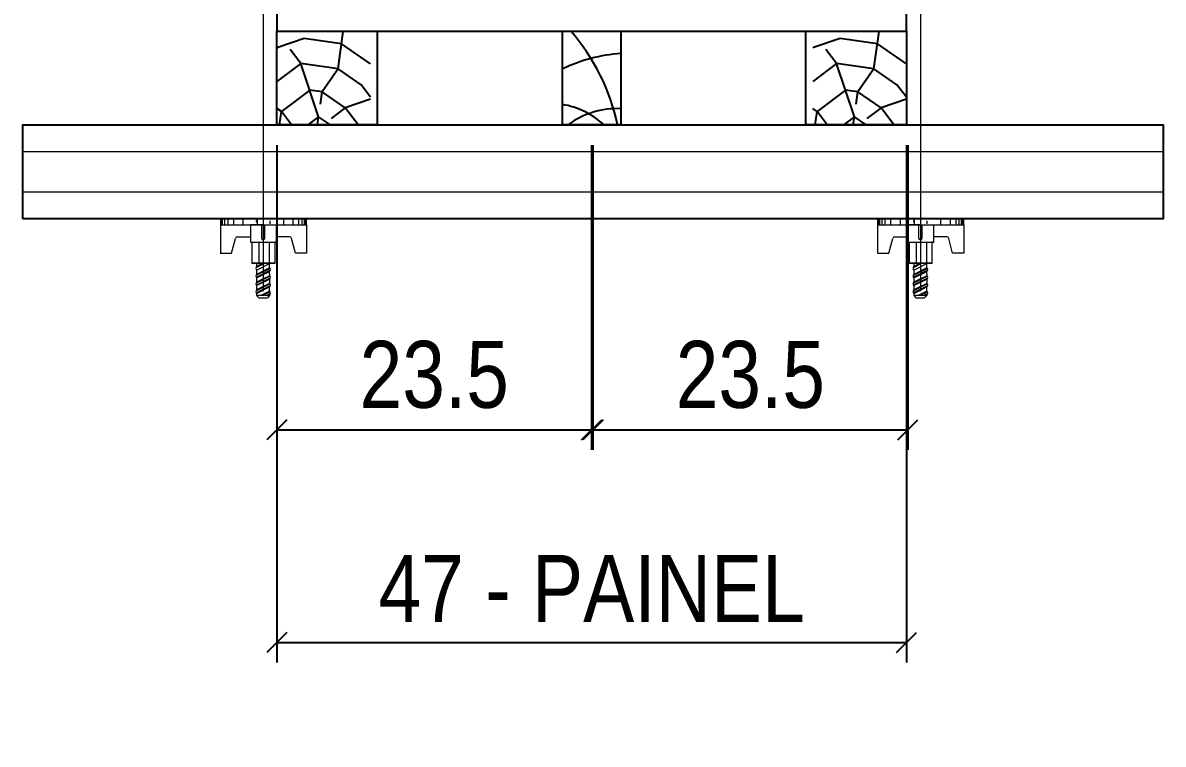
# Model space of a CAD drawing. Extents: x 2282 to 12463, y 760 to 16806.
# Drawn here: x 7869.4 to 8039.8, y 13858.7 to 13966.4 of the extents above; entities that cross this region are included whole.
import ezdxf

# ---------------------------------------------------------------- set-up
doc = ezdxf.new("R2010")
doc.units = 0
for name, color, linetype in [('1-2 PONTALETE', 7, 'Continuous'), ('COTA', 241, 'Continuous'), ('GRAVATA', 2, 'Continuous'), ('Painéis', 200, 'Continuous'), ('PONTALETE', 7, 'Continuous')]:
    doc.layers.add(name, color=color, linetype=linetype)
doc.layers.add('Hachura', color=251, linetype='Continuous', lineweight=9)
doc.styles.add('COTA TECNICA 2X', font='techl___.ttf', dxfattribs={"height": 10})
doc.dimstyles.new('SECAO PILAR', dxfattribs={"dimtxt": 10, "dimasz": 3, "dimexe": 3, "dimexo": 3, "dimgap": 3, "dimtad": 1, "dimdec": 1, "dimlfac": 0.5, "dimzin": 12, "dimdsep": 46, "dimtxsty": 'COTA TECNICA 2X', "dimblk1": 'OBLIQUE', "dimblk2": 'OBLIQUE', "dimsah": 1, "dimcen": 0.9, "dimclrd": 256, "dimclre": 256, "dimclrt": 256, "dimadec": 1, "dimazin": 3, "dimtfac": 1, "dimtdec": 1, "dimtmove": 0, "dimatfit": 3, "dimfxl": 1, "dimtolj": 1, "dimtzin": 12, "dimarcsym": 0})

# ---------------------------------------------------------------- blocks, each defined once
blk = doc.blocks.new('_Oblique')
at = {"color": 0, "linetype": 'ByBlock', "lineweight": -2}
blk.add_line((-0.5, -0.5), (0.5, 0.5), dxfattribs=at)
blk = doc.blocks.new('*D272')
at = {"layer": 'COTA', "lineweight": -2, "transparency": 16777216}
for p, q in [((7907.38, 13948.16), (7907.38, 13870.87)), ((8001.42, 13948.16), (8001.42, 13870.87)), ((7907.38, 13873.87), (8001.42, 13873.87))]:
    blk.add_line(p, q, dxfattribs=at)
at = {"layer": 'Defpoints', "color": 0, "transparency": 16777216}
for p in [(7907.38, 13951.16), (8001.42, 13951.16), (8001.42, 13873.87)]:
    blk.add_point(p, dxfattribs=at)
at = {"layer": 'COTA', "lineweight": -2, "transparency": 16777216, "xscale": 3, "yscale": 3, "zscale": 3, "rotation": 180}
blk.add_blockref('_Oblique', (7907.38, 13873.87), dxfattribs=at)
at = {"layer": 'COTA', "lineweight": -2, "transparency": 16777216, "xscale": 3, "yscale": 3, "zscale": 3}
blk.add_blockref('_Oblique', (8001.42, 13873.87), dxfattribs=at)
at = {"layer": 'COTA', "transparency": 16777216, "insert": (7954.4, 13881.94), "char_height": 10, "attachment_point": 5, "style": 'COTA TECNICA 2X'}
blk.add_mtext('\\A1;47 - PAINEL', dxfattribs=at)
blk = doc.blocks.new('C')
at = {"layer": 'Hachura', "color": 0}
for p, q in [((0.461, 3.155), (-0.003, 3.155)), ((0.461, 3.05), (-0.003, 3.05)), ((0.461, 2.881), (-0.003, 2.881)), ((0.461, 2.65), (-0.003, 2.65)), ((0, 3.224), (0, -3.224)), ((0.451, 3.224), (0, 3.224)), ((0, 2.747), (0, -1.16)), ((0.451, -3.225), (0.451, 3.224)), ((0.451, 3.224), (2.58, 3.224)), ((2.58, 3.224), (2.58, 2.385)), ((0.461, 2.228), (-0.003, 2.228)), ((1.354, 1.939), (1.354, 0.965)), ((2.58, 2.385), (1.475, 2.094)), ((0.461, 1.512), (0, 1.512)), ((1.741, 0.966), (0.451, 0.966)), ((1.741, -0.968), (1.741, 0.966)), ((1.741, 0.966), (1.741, 0.838)), ((1.741, 0.966), (1.741, 0.838)), ((0.388, 0.487), (0.172, 0.487)), ((1.451, 0.101), (0.451, 0.101)), ((1.741, 0.838), (3.354, 0.838)), ((3.354, 0.451), (1.741, 0.451)), ((3.32, 0.838), (3.32, -0.839)), ((3.354, 0.838), (3.354, -0.839)), ((3.676, 0.451), (3.354, 0.451)), ((3.837, -0.517), (3.354, 0.451)), ((3.354, 0.064), (3.67, -0.57)), ((3.676, 0.451), (4.16, -0.517)), ((3.716, 0.5), (4.251, -0.57)), ((4.371, -0.553), (3.83, 0.53)), ((4.151, 0.451), (3.934, 0.451)), ((4.418, -0.517), (3.934, 0.451)), ((4.151, 0.451), (4.256, 0.451)), ((4.256, 0.451), (4.74, -0.517)), ((4.296, 0.5), (4.831, -0.57)), ((4.952, -0.553), (4.41, 0.53)), ((4.514, 0.451), (4.837, 0.451)), ((4.998, -0.517), (4.514, 0.451)), ((4.837, 0.451), (5.321, -0.517)), ((4.876, 0.5), (5.412, -0.57)), ((5.532, -0.553), (4.991, 0.53)), ((5.579, -0.517), (5.095, 0.451)), ((5.417, 0.451), (5.095, 0.451)), ((5.579, -0.517), (5.095, 0.451)), ((5.417, 0.451), (5.74, -0.194)), ((5.457, 0.5), (5.74, -0.065)), ((5.74, 0.193), (5.571, 0.53)), ((5.74, 0.322), (5.675, 0.451)), ((5.675, 0.451), (5.74, 0.451)), ((5.739, 0.45), (5.9, 0.288)), ((5.739, 0.45), (5.739, -0.518)), ((5.9, -0.356), (5.9, 0.288)), ((0.451, -0.004), (0, -0.004)), ((0.075, -0.481), (0.292, -0.481)), ((0.292, -0.481), (0.397, -0.481)), ((0.451, -0.001), (0.451, -0.968)), ((0.451, -0.157), (1.451, -0.157)), ((0.451, -0.646), (0.451, -0.323)), ((0.451, -3.225), (0.451, -0.646)), ((3.354, -0.323), (1.741, -0.323)), ((3.354, -0.839), (1.741, -0.839)), ((3.354, -0.065), (3.579, -0.517)), ((3.354, -0.517), (3.579, -0.517)), ((3.837, -0.517), (4.16, -0.517)), ((4.418, -0.517), (4.74, -0.517)), ((4.634, -0.517), (4.74, -0.517)), ((4.998, -0.517), (5.321, -0.517)), ((5.579, -0.517), (5.74, -0.517)), ((5.739, -0.518), (5.9, -0.356)), ((5.739, -0.518), (5.739, -0.518)), ((0.461, -1.521), (-0.003, -1.521)), ((0.451, -0.968), (1.741, -0.968)), ((1.354, -1.94), (1.354, -0.968)), ((0.461, -2.228), (-0.003, -2.228)), ((2.58, -2.387), (1.475, -2.096)), ((2.58, -3.225), (2.58, -2.387)), ((0.461, -2.65), (-0.003, -2.65)), ((0.461, -2.881), (-0.003, -2.881)), ((0.461, -3.05), (-0.003, -3.05)), ((0.461, -3.155), (-0.003, -3.155)), ((0, -3.224), (2.568, -3.224))]:
    blk.add_line(p, q, dxfattribs=at)
for centre, radius, start, end in [((1.516, 1.939), 0.161, 104.74356, 180), ((1.445, -0.028), 0.129, 272.69497, 87.30503), ((3.805, 0.389), 0.143, 25.56881, 154.43119), ((4.385, 0.389), 0.143, 25.56881, 154.43119), ((4.966, 0.389), 0.143, 25.56881, 154.43119), ((5.546, 0.389), 0.143, 25.56881, 154.43119), ((0.166, -0.366), 0.174, 221.74404, 317.85924), ((3.708, -0.4), 0.174, 222.14076, 318.25596), ((4.289, -0.4), 0.174, 222.14076, 318.25596), ((4.869, -0.4), 0.174, 222.14076, 318.25596), ((5.45, -0.4), 0.174, 222.14076, 318.25596), ((5.61, -0.401), 0.174, 317.85924, 318.25596), ((1.516, -1.94), 0.161, 180, 255.25644)]:
    blk.add_arc(centre, radius, start, end, dxfattribs=at)
blk = doc.blocks.new('*D283')
at = {"layer": 'COTA', "lineweight": -2, "transparency": 16777216}
for p, q in [((7954.6, 13948.16), (7954.6, 13902.62)), ((8001.62, 13948.16), (8001.62, 13902.62)), ((7954.6, 13905.62), (8001.62, 13905.62))]:
    blk.add_line(p, q, dxfattribs=at)
at = {"layer": 'Defpoints', "color": 0, "transparency": 16777216}
for p in [(7954.6, 13951.16), (8001.62, 13951.16), (8001.62, 13905.62)]:
    blk.add_point(p, dxfattribs=at)
at = {"layer": 'COTA', "lineweight": -2, "transparency": 16777216, "xscale": 3, "yscale": 3, "zscale": 3, "rotation": 180}
blk.add_blockref('_Oblique', (7954.6, 13905.62), dxfattribs=at)
at = {"layer": 'COTA', "lineweight": -2, "transparency": 16777216, "xscale": 3, "yscale": 3, "zscale": 3}
blk.add_blockref('_Oblique', (8001.62, 13905.62), dxfattribs=at)
at = {"layer": 'COTA', "transparency": 16777216, "insert": (7978.11, 13913.84), "char_height": 10, "attachment_point": 5, "style": 'COTA TECNICA 2X'}
blk.add_mtext('\\A1;23.5', dxfattribs=at)
blk = doc.blocks.new('*D284')
at = {"layer": 'COTA', "lineweight": -2, "transparency": 16777216}
for p, q in [((7907.38, 13948.16), (7907.38, 13902.62)), ((7954.4, 13948.16), (7954.4, 13902.62)), ((7907.38, 13905.62), (7954.4, 13905.62))]:
    blk.add_line(p, q, dxfattribs=at)
at = {"layer": 'Defpoints', "color": 0, "transparency": 16777216}
for p in [(7907.38, 13951.16), (7954.4, 13951.16), (7954.4, 13905.62)]:
    blk.add_point(p, dxfattribs=at)
at = {"layer": 'COTA', "lineweight": -2, "transparency": 16777216, "xscale": 3, "yscale": 3, "zscale": 3, "rotation": 180}
blk.add_blockref('_Oblique', (7907.38, 13905.62), dxfattribs=at)
at = {"layer": 'COTA', "lineweight": -2, "transparency": 16777216, "xscale": 3, "yscale": 3, "zscale": 3}
blk.add_blockref('_Oblique', (7954.4, 13905.62), dxfattribs=at)
at = {"layer": 'COTA', "transparency": 16777216, "insert": (7930.89, 13913.84), "char_height": 10, "attachment_point": 5, "style": 'COTA TECNICA 2X'}
blk.add_mtext('\\A1;23.5', dxfattribs=at)

msp = doc.modelspace()

# ---------------------------------------------------------------- hatches: boundary and pattern name
at = {"layer": 'PONTALETE'}
h = msp.add_hatch(dxfattribs=at)
h.set_pattern_fill('TRONCO', color=1, scale=37.5, angle=82, style=0, pattern_type=2)
h.set_pattern_definition([(82, (-3727.09, 15313.8), (-31.91606, 42.35404), [11.25, -26.25]), (82, (-3728.95, 15314.06), (-31.91606, 42.35404), [11.25, -26.25]), (82, (-3732.4, 15316.44), (-31.91606, 42.35404), [7.5, -30]), (82, (-3735.854, 15318.82), (-31.91606, 42.35404), [5.625, -31.875]), (82, (-3739.567, 15319.34), (-31.91606, 42.35404), [3.75, -33.75]), (82, (-3744.585, 15310.58), (-31.91606, 42.35404), [1.875, -9.375, 1.875, -24.375]), (82, (-3745.66, 15316.41), (-31.91606, 42.35404), [1.875, -15, 5.625, -15]), (82, (-3746.472, 15324.098), (-31.91606, 42.35404), [1.875, -1.875, 1.875, -31.875]), (82, (-3748.59, 15322.502), (-31.91606, 42.35404), [1.875, -35.625]), (82, (-3752.564, 15321.167), (-31.91606, 42.35404), [5.625, -31.875]), (82, (-3756.278, 15321.69), (-31.91606, 42.35404), [7.5, -30]), (82, (-3760.252, 15320.354), (-31.91606, 42.35404), [9.375, -11.25, 1.875, -15]), (172, (-3740.06, 15302.37), (-42.35404, -31.91606), [1.875, -3.75, 9.375, -22.5]), (172, (-3743.51, 15304.748), (-42.35404, -31.91606), [1.875, -1.875, 5.625, -28.125]), (172, (-3758.105, 15308.692), (-42.35404, -31.91606), [3.75, -33.75]), (172, (-3742.99, 15308.46), (-42.35404, -31.91606), [7.5, -11.25, 1.875, -16.875]), (172, (-3763.153, 15313.19), (-42.35404, -31.91606), [1.875, -35.625]), (172, (-3744.324, 15312.436), (-42.35404, -31.91606), [5.625, -31.875]), (172, (-3745.66, 15316.41), (-42.35404, -31.91606), [3.75, -33.75]), (172, (-3745.137, 15320.124), (-42.35404, -31.91606), [1.875, -5.625, 5.625, -24.375]), (172, (-3746.733, 15322.24), (-42.35404, -31.91606), [1.875, -35.625]), (172, (-3739.045, 15323.054), (-42.35404, -31.91606), [5.25, -32.25]), (172, (-3731.357, 15323.867), (-42.35404, -31.91606), [3.75, -33.75]), (172, (-3745.69, 15329.67), (-42.35404, -31.91606), [1.875, -35.625]), (172, (-3743.31, 15333.12), (-42.35404, -31.91606), [5.625, -31.875]), (172, (-3742.79, 15336.834), (-42.35404, -31.91606), [5.625, -31.875]), (127, (-3728.718, 15329.177), (-37.13505, 5.21899), [2.651625, -2.651625, 2.651625, -45.078134]), (127, (-3739.045, 15323.054), (-37.13505, 5.21899), [5.30325, -47.72976]), (127, (-3759.7, 15310.81), (-37.13505, 5.21899), [5.30325, -47.72976]), (127, (-3749.373, 15316.932), (-37.13505, 5.21899), [5.30325, -47.72976]), (127, (-3741.685, 15317.745), (-37.13505, 5.21899), [5.30325, -47.72976]), (127, (-3732.692, 15327.842), (-37.13505, 5.21899), [5.30325, -47.72976]), (127, (-3735.07, 15324.39), (-37.13505, 5.21899), [7.95495, -45.07806]), (127, (-3753.347, 15315.597), (-37.13505, 5.21899), [2.65162, -50.38138]), (127, (-3757.322, 15314.262), (-37.13505, 5.21899), [2.65162, -50.38138]), (127, (-3755.234, 15329.116), (-37.13505, 5.21899), [2.65162, -50.38138]), (127, (-3738.754, 15311.653), (-37.13505, 5.21899), [2.65162, -50.38138]), (127, (-3748.88, 15333.904), (-37.13505, 5.21899), [2.65162, -50.38138]), (127, (-3746.994, 15320.385), (-37.13505, 5.21899), [2.65162, -50.38138]), (127, (-3750.186, 15324.62), (-37.13505, 5.21899), [2.65162, -50.38138]), (217, (-3743.02, 15321.72), (-5.21899, -37.13505), [2.651625, -2.651625, 7.95495, -39.77481]), (217, (-3742.237, 15327.29), (-5.21899, -37.13505), [2.65162, -50.38138]), (217, (-3729.24, 15325.463), (-5.21899, -37.13505), [2.65162, -50.38138]), (217, (-3739.567, 15319.34), (-5.21899, -37.13505), [2.65162, -50.38138]), (217, (-3746.211, 15325.955), (-5.21899, -37.13505), [2.65162, -50.38138]), (217, (-3738.232, 15315.366), (-5.21899, -37.13505), [2.65162, -50.38138]), (217, (-3736.145, 15330.22), (-5.21899, -37.13505), [2.65162, -50.38138]), (217, (-3728.657, 15302.66), (-5.21899, -37.13505), [2.65162, -50.38138]), (217, (-3730.253, 15304.778), (-5.21899, -37.13505), [5.30325, -47.72976]), (217, (-3731.85, 15306.896), (-5.21899, -37.13505), [5.30325, -47.72976]), (217, (-3731.327, 15310.61), (-5.21899, -37.13505), [5.30325, -47.72976]), (217, (-3734.78, 15312.988), (-5.21899, -37.13505), [5.30325, -47.72976]), (217, (-3747.546, 15329.93), (-5.21899, -37.13505), [5.30325, -47.72976]), (217, (-3727.935, 15334.747), (-5.21899, -37.13505), [5.30325, -47.72976]), (217, (-3757.382, 15340.78), (-5.21899, -37.13505), [5.30325, -47.72976]), (217, (-3753.668, 15340.257), (-5.21899, -37.13505), [5.30325, -47.72976]), (217, (-3752.334, 15336.282), (-5.21899, -37.13505), [5.30325, -47.72976]), (217, (-3755.987, 15310.288), (-5.21899, -37.13505), [7.95495, -45.07806]), (217, (-3748.88, 15333.904), (-5.21899, -37.13505), [7.95495, -45.07806]), (108.56505, (-3762.892, 15315.045), (5.218991, 37.135053), [4.1925, -79.66005]), (108.56505, (-3744.324, 15312.436), (5.218991, 37.135053), [4.1925, -79.66005]), (108.56505, (-3754.943, 15317.715), (5.218991, 37.135053), [4.1925, -79.66005]), (108.56505, (-3727.383, 15325.202), (5.218991, 37.135053), [4.1925, -79.66005]), (108.56505, (-3731.357, 15323.867), (5.218991, 37.135053), [4.1925, -79.66005]), (108.56505, (-3740.35, 15313.77), (5.218991, 37.135053), [4.1925, -79.66005]), (108.56505, (-3758.918, 15316.38), (5.218991, 37.135053), [4.1925, -79.66005]), (108.56505, (-3746.211, 15325.955), (5.218991, 37.135053), [8.385, -75.46755]), (145.43495, (-3751.782, 15326.738), (-37.135053, 5.218991), [4.1925, -79.66005]), (145.43495, (-3739.858, 15330.742), (-37.135053, 5.218991), [4.1925, -79.66005]), (145.43495, (-3749.895, 15313.219), (-37.135053, 5.218991), [4.1925, -79.66005]), (145.43495, (-3752.795, 15306.052), (-37.135053, 5.218991), [4.1925, -79.66005]), (145.43495, (-3742.237, 15327.29), (-37.135053, 5.218991), [4.1925, -79.66005]), (145.43495, (-3742.759, 15323.576), (-37.135053, 5.218991), [4.1925, -79.66005]), (145.43495, (-3750.417, 15309.505), (-37.135053, 5.218991), [8.385, -75.46755]), (145.43495, (-3733.505, 15335.53), (-37.135053, 5.218991), [8.385, -75.46755]), (145.43495, (-3735.884, 15332.077), (-37.135053, 5.218991), [8.385, -75.46755]), (198.56505, (-3734.489, 15301.586), (-37.135053, 5.218991), [4.1925, -79.66005]), (198.56505, (-3754.913, 15304.457), (-37.135053, 5.218991), [4.1925, -79.66005]), (198.56505, (-3727.875, 15308.23), (-37.135053, 5.218991), [4.1925, -79.66005]), (198.56505, (-3761.818, 15309.214), (-37.135053, 5.218991), [4.1925, -79.66005]), (198.56505, (-3739.015, 15309.796), (-37.135053, 5.218991), [4.1925, -79.66005]), (198.56505, (-3741.685, 15317.745), (-37.135053, 5.218991), [4.1925, -79.66005]), (198.56505, (-3748.59, 15322.502), (-37.135053, 5.218991), [4.1925, -79.66005]), (198.56505, (-3736.085, 15303.704), (-37.135057, 5.219004), [4.1925, -79.66005]), (198.56505, (-3740.35, 15313.77), (-37.135053, 5.218991), [4.1925, -79.66005]), (198.56505, (-3735.07, 15324.389), (-37.135053, 5.218991), [4.1925, -79.66005]), (198.56505, (-3738.262, 15328.625), (-37.135053, 5.218991), [4.1925, -79.66005]), (198.56505, (-3748.359, 15337.617), (-37.135053, 5.218991), [4.1925, -79.66005]), (198.56505, (-3763.414, 15311.332), (-37.135053, 5.218991), [4.1925, -79.66005]), (198.56505, (-3762.34, 15305.5), (-37.135053, 5.218991), [8.385, -75.46755]), (198.56505, (-3735.563, 15307.417), (-37.135053, 5.218991), [8.385, -75.46755]), (235.43495, (-3730.775, 15301.064), (-5.218991, -37.135053), [4.1925, -79.66005]), (235.43495, (-3724.482, 15332.368), (-5.218991, -37.135053), [4.1925, -79.66005]), (235.43495, (-3743.31, 15333.121), (-5.218991, -37.135053), [4.1925, -79.66005]), (235.43495, (-3732.401, 15316.44), (-5.218991, -37.135053), [4.1925, -79.66005]), (235.43495, (-3728.949, 15314.062), (-5.218991, -37.135053), [4.1925, -79.66005]), (235.43495, (-3735.854, 15318.819), (-5.218991, -37.135053), [4.1925, -79.66005]), (235.43495, (-3756.569, 15333.09), (-5.218991, -37.135053), [4.1925, -79.66005]), (235.43495, (-3757.904, 15337.065), (-5.218991, -37.135053), [8.385, -75.46755])])
h.paths.add_polyline_path([(7907.38, 13951.16), (7921.38, 13951.16), (7921.38, 13965.16), (7907.38, 13965.16)])
h = msp.add_hatch(dxfattribs=at)
h.set_pattern_fill('TRONCO', color=1, scale=37.5, angle=82, style=0, pattern_type=2)
h.set_pattern_definition([(82, (-3647.055, 15313.8), (-31.91606, 42.35404), [11.25, -26.25]), (82, (-3648.91, 15314.06), (-31.91606, 42.35404), [11.25, -26.25]), (82, (-3652.364, 15316.44), (-31.91606, 42.35404), [7.5, -30]), (82, (-3655.817, 15318.82), (-31.91606, 42.35404), [5.625, -31.875]), (82, (-3659.53, 15319.34), (-31.91606, 42.35404), [3.75, -33.75]), (82, (-3664.55, 15310.58), (-31.91606, 42.35404), [1.875, -9.375, 1.875, -24.375]), (82, (-3665.623, 15316.41), (-31.91606, 42.35404), [1.875, -15, 5.625, -15]), (82, (-3666.435, 15324.098), (-31.91606, 42.35404), [1.875, -1.875, 1.875, -31.875]), (82, (-3668.553, 15322.502), (-31.91606, 42.35404), [1.875, -35.625]), (82, (-3672.528, 15321.167), (-31.91606, 42.35404), [5.625, -31.875]), (82, (-3676.24, 15321.69), (-31.91606, 42.35404), [7.5, -30]), (82, (-3680.216, 15320.354), (-31.91606, 42.35404), [9.375, -11.25, 1.875, -15]), (172, (-3660.022, 15302.37), (-42.35404, -31.91606), [1.875, -3.75, 9.375, -22.5]), (172, (-3663.475, 15304.748), (-42.35404, -31.91606), [1.875, -1.875, 5.625, -28.125]), (172, (-3678.068, 15308.692), (-42.35404, -31.91606), [3.75, -33.75]), (172, (-3662.953, 15308.46), (-42.35404, -31.91606), [7.5, -11.25, 1.875, -16.875]), (172, (-3683.116, 15313.19), (-42.35404, -31.91606), [1.875, -35.625]), (172, (-3664.288, 15312.436), (-42.35404, -31.91606), [5.625, -31.875]), (172, (-3665.623, 15316.41), (-42.35404, -31.91606), [3.75, -33.75]), (172, (-3665.1, 15320.124), (-42.35404, -31.91606), [1.875, -5.625, 5.625, -24.375]), (172, (-3666.696, 15322.24), (-42.35404, -31.91606), [1.875, -35.625]), (172, (-3659.01, 15323.054), (-42.35404, -31.91606), [5.25, -32.25]), (172, (-3651.32, 15323.867), (-42.35404, -31.91606), [3.75, -33.75]), (172, (-3665.653, 15329.67), (-42.35404, -31.91606), [1.875, -35.625]), (172, (-3663.274, 15333.12), (-42.35404, -31.91606), [5.625, -31.875]), (172, (-3662.752, 15336.834), (-42.35404, -31.91606), [5.625, -31.875]), (127, (-3648.68, 15329.177), (-37.13505, 5.21899), [2.651625, -2.651625, 2.651625, -45.078134]), (127, (-3659.008, 15323.054), (-37.13505, 5.21899), [5.30325, -47.72976]), (127, (-3679.664, 15310.81), (-37.13505, 5.21899), [5.30325, -47.72976]), (127, (-3669.336, 15316.932), (-37.13505, 5.21899), [5.30325, -47.72976]), (127, (-3661.648, 15317.745), (-37.13505, 5.21899), [5.30325, -47.72976]), (127, (-3652.655, 15327.842), (-37.13505, 5.21899), [5.30325, -47.72976]), (127, (-3655.034, 15324.39), (-37.13505, 5.21899), [7.95495, -45.07806]), (127, (-3673.31, 15315.597), (-37.13505, 5.21899), [2.65162, -50.38138]), (127, (-3677.285, 15314.262), (-37.13505, 5.21899), [2.65162, -50.38138]), (127, (-3675.197, 15329.116), (-37.13505, 5.21899), [2.65162, -50.38138]), (127, (-3658.717, 15311.653), (-37.13505, 5.21899), [2.65162, -50.38138]), (127, (-3668.844, 15333.904), (-37.13505, 5.21899), [2.65162, -50.38138]), (127, (-3666.957, 15320.385), (-37.13505, 5.21899), [2.65162, -50.38138]), (127, (-3670.15, 15324.62), (-37.13505, 5.21899), [2.65162, -50.38138]), (217, (-3662.983, 15321.72), (-5.21899, -37.13505), [2.651625, -2.651625, 7.95495, -39.77481]), (217, (-3662.2, 15327.29), (-5.21899, -37.13505), [2.65162, -50.38138]), (217, (-3649.203, 15325.463), (-5.21899, -37.13505), [2.65162, -50.38138]), (217, (-3659.53, 15319.34), (-5.21899, -37.13505), [2.65162, -50.38138]), (217, (-3666.175, 15325.955), (-5.21899, -37.13505), [2.65162, -50.38138]), (217, (-3658.196, 15315.366), (-5.21899, -37.13505), [2.65162, -50.38138]), (217, (-3656.108, 15330.22), (-5.21899, -37.13505), [2.65162, -50.38138]), (217, (-3648.62, 15302.66), (-5.21899, -37.13505), [2.65162, -50.38138]), (217, (-3650.216, 15304.778), (-5.21899, -37.13505), [5.30325, -47.72976]), (217, (-3651.812, 15306.896), (-5.21899, -37.13505), [5.30325, -47.72976]), (217, (-3651.29, 15310.61), (-5.21899, -37.13505), [5.30325, -47.72976]), (217, (-3654.743, 15312.988), (-5.21899, -37.13505), [5.30325, -47.72976]), (217, (-3667.51, 15329.93), (-5.21899, -37.13505), [5.30325, -47.72976]), (217, (-3647.898, 15334.747), (-5.21899, -37.13505), [5.30325, -47.72976]), (217, (-3677.345, 15340.78), (-5.21899, -37.13505), [5.30325, -47.72976]), (217, (-3673.632, 15340.257), (-5.21899, -37.13505), [5.30325, -47.72976]), (217, (-3672.297, 15336.282), (-5.21899, -37.13505), [5.30325, -47.72976]), (217, (-3675.95, 15310.288), (-5.21899, -37.13505), [7.95495, -45.07806]), (217, (-3668.844, 15333.904), (-5.21899, -37.13505), [7.95495, -45.07806]), (108.56505, (-3682.855, 15315.045), (5.218991, 37.135053), [4.1925, -79.66005]), (108.56505, (-3664.288, 15312.436), (5.218991, 37.135053), [4.1925, -79.66005]), (108.56505, (-3674.906, 15317.715), (5.218991, 37.135053), [4.1925, -79.66005]), (108.56505, (-3647.346, 15325.202), (5.218991, 37.135053), [4.1925, -79.66005]), (108.56505, (-3651.32, 15323.867), (5.218991, 37.135053), [4.1925, -79.66005]), (108.56505, (-3660.313, 15313.77), (5.218991, 37.135053), [4.1925, -79.66005]), (108.56505, (-3678.88, 15316.38), (5.218991, 37.135053), [4.1925, -79.66005]), (108.56505, (-3666.175, 15325.955), (5.218991, 37.135053), [8.385, -75.46755]), (145.43495, (-3671.745, 15326.738), (-37.135053, 5.218991), [4.1925, -79.66005]), (145.43495, (-3659.821, 15330.742), (-37.135053, 5.218991), [4.1925, -79.66005]), (145.43495, (-3669.858, 15313.219), (-37.135053, 5.218991), [4.1925, -79.66005]), (145.43495, (-3672.758, 15306.052), (-37.135053, 5.218991), [4.1925, -79.66005]), (145.43495, (-3662.2, 15327.29), (-37.135053, 5.218991), [4.1925, -79.66005]), (145.43495, (-3662.722, 15323.576), (-37.135053, 5.218991), [4.1925, -79.66005]), (145.43495, (-3670.38, 15309.505), (-37.135053, 5.218991), [8.385, -75.46755]), (145.43495, (-3653.468, 15335.53), (-37.135053, 5.218991), [8.385, -75.46755]), (145.43495, (-3655.847, 15332.077), (-37.135053, 5.218991), [8.385, -75.46755]), (198.56505, (-3654.452, 15301.586), (-37.135053, 5.218991), [4.1925, -79.66005]), (198.56505, (-3674.876, 15304.457), (-37.135053, 5.218991), [4.1925, -79.66005]), (198.56505, (-3647.838, 15308.23), (-37.135053, 5.218991), [4.1925, -79.66005]), (198.56505, (-3681.781, 15309.214), (-37.135053, 5.218991), [4.1925, -79.66005]), (198.56505, (-3658.978, 15309.796), (-37.135053, 5.218991), [4.1925, -79.66005]), (198.56505, (-3661.648, 15317.745), (-37.135053, 5.218991), [4.1925, -79.66005]), (198.56505, (-3668.553, 15322.502), (-37.135053, 5.218991), [4.1925, -79.66005]), (198.56505, (-3656.048, 15303.704), (-37.135057, 5.219004), [4.1925, -79.66005]), (198.56505, (-3660.313, 15313.77), (-37.135053, 5.218991), [4.1925, -79.66005]), (198.56505, (-3655.034, 15324.389), (-37.135053, 5.218991), [4.1925, -79.66005]), (198.56505, (-3658.226, 15328.625), (-37.135053, 5.218991), [4.1925, -79.66005]), (198.56505, (-3668.322, 15337.617), (-37.135053, 5.218991), [4.1925, -79.66005]), (198.56505, (-3683.377, 15311.332), (-37.135053, 5.218991), [4.1925, -79.66005]), (198.56505, (-3682.303, 15305.5), (-37.135053, 5.218991), [8.385, -75.46755]), (198.56505, (-3655.526, 15307.417), (-37.135053, 5.218991), [8.385, -75.46755]), (235.43495, (-3650.738, 15301.064), (-5.218991, -37.135053), [4.1925, -79.66005]), (235.43495, (-3644.445, 15332.368), (-5.218991, -37.135053), [4.1925, -79.66005]), (235.43495, (-3663.274, 15333.121), (-5.218991, -37.135053), [4.1925, -79.66005]), (235.43495, (-3652.364, 15316.44), (-5.218991, -37.135053), [4.1925, -79.66005]), (235.43495, (-3648.912, 15314.062), (-5.218991, -37.135053), [4.1925, -79.66005]), (235.43495, (-3655.817, 15318.819), (-5.218991, -37.135053), [4.1925, -79.66005]), (235.43495, (-3676.532, 15333.09), (-5.218991, -37.135053), [4.1925, -79.66005]), (235.43495, (-3677.867, 15337.065), (-5.218991, -37.135053), [8.385, -75.46755])])
h.paths.add_polyline_path([(7987.42, 13951.16), (8001.42, 13951.16), (8001.42, 13965.16), (7987.42, 13965.16)])

# ---------------------------------------------------------------- linework, layer by layer
at = {"layer": '1-2 PONTALETE', "color": 1}
for centre, radius, start, end in [((7960.22, 13938.54), 23.32, 93.5441, 115.9137), ((7948.17, 13942.62), 11.74, 46.6479, 80.9173), ((7958.23, 13941.28), 12.32, 87.4574, 126.7023)]:
    msp.add_arc(centre, radius, start, end, dxfattribs=at)
at = {"layer": 'GRAVATA', "color": 1}
msp.add_lwpolyline([(7869.42, 13937.16), (7869.42, 13951.16), (8039.78, 13951.16), (8039.78, 13937.16)], close=True, dxfattribs=at)
at = {"layer": 'Hachura'}
for p, q in [((7905.38, 13926.35), (7905.37, 14048.18)), ((8003.56, 13926.35), (8003.55, 14048.18)), ((8039.78, 13947.16), (7869.42, 13947.16)), ((7869.42, 13941.16), (8039.78, 13941.16))]:
    msp.add_line(p, q, dxfattribs=at)
at = {"layer": 'Painéis'}
msp.add_lwpolyline([(8001.42, 13965.16), (8001.42, 13969.17), (7907.38, 13969.17), (7907.38, 13965.16)], close=True, dxfattribs=at)
at = {"layer": 'PONTALETE', "color": 1}
for points in [[(7907.38, 13965.16), (7922.38, 13965.16), (7922.38, 13951.16), (7907.38, 13951.16)], [(7950.03, 13965.16), (7958.78, 13965.16), (7958.78, 13951.16), (7950.03, 13951.16)], [(7986.42, 13965.16), (8001.42, 13965.16), (8001.42, 13951.16), (7986.42, 13951.16)]]:
    msp.add_lwpolyline(points, close=True, dxfattribs=at)
msp.add_arc((7928.47, 13945.02), 30.42, 11.6357, 41.4455, dxfattribs=at)

# ---------------------------------------------------------------- block references
at = {"layer": 'Hachura', "linetype": 'Continuous', "xscale": 2, "yscale": 2, "zscale": 2, "rotation": 270}
for p in [(7905.38, 13937.16), (8003.56, 13937.16)]:
    msp.add_blockref('C', p, dxfattribs=at)

# ---------------------------------------------------------------- dimensions: what is measured, and where the dimension line sits
at = {"layer": 'COTA'}
dim = msp.add_linear_dim(base=(8001.42, 13873.87), p1=(7907.38, 13951.16), p2=(8001.42, 13951.16), text='<> - PAINEL', dimstyle='SECAO PILAR', dxfattribs=at)
dim.commit()
dim.dimension.update_dxf_attribs({"geometry": '*D272', "text_midpoint": (7954.4, 13881.94)})
for base, p1, p2, picture, middle in [((7954.4, 13905.62), (7907.38, 13951.16), (7954.4, 13951.16), '*D284', (7930.89, 13913.84)), ((8001.62, 13905.62), (7954.6, 13951.16), (8001.62, 13951.16), '*D283', (7978.11, 13913.84))]:
    dim = msp.add_linear_dim(base=base, p1=p1, p2=p2, dimstyle='SECAO PILAR', dxfattribs=at)
    dim.commit()
    dim.dimension.update_dxf_attribs({"geometry": picture, "text_midpoint": middle})

doc.saveas('drawing.dxf')
